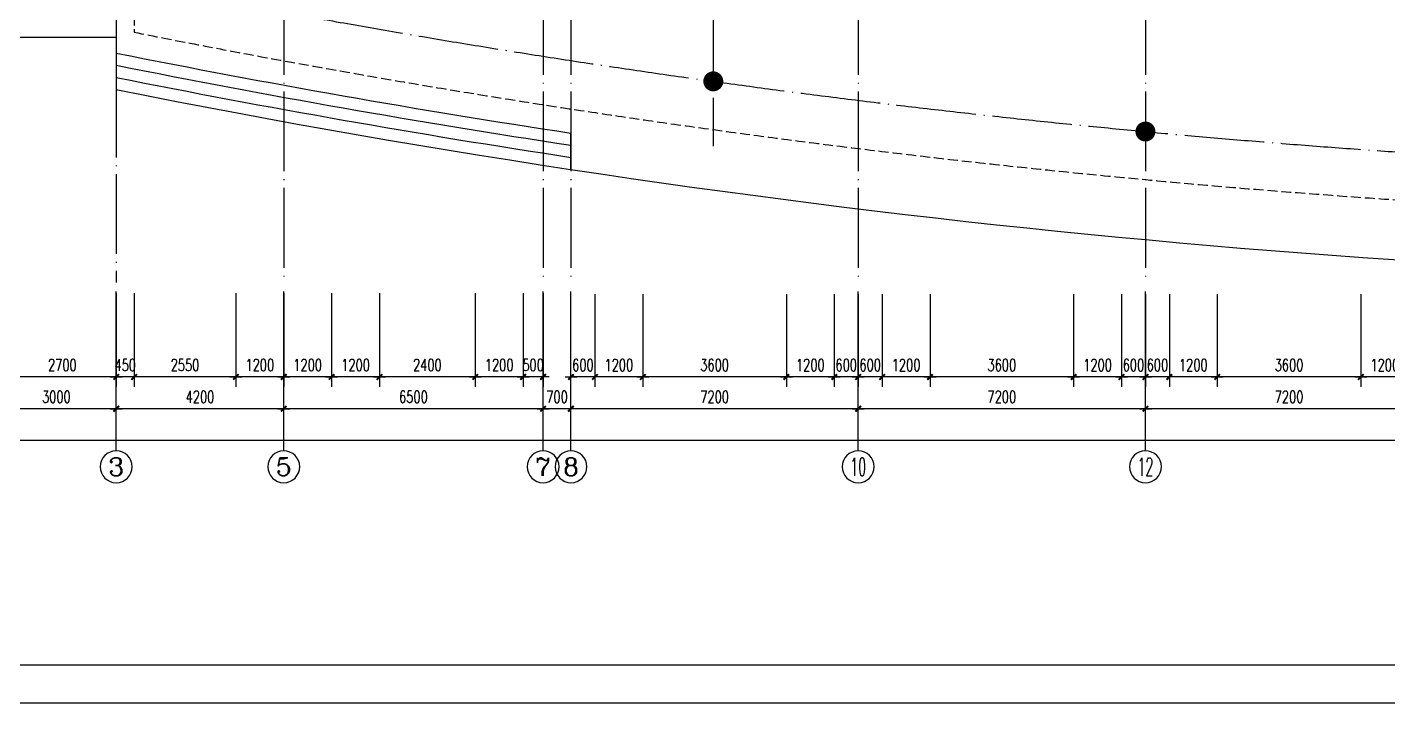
# Model space of a CAD drawing. Extents: x 165127 to 1058185, y 60808 to 144908.
# Drawn here: x 190247 to 224353, y 60808 to 77757 of the extents above; entities that cross this region are included whole.
import ezdxf
from ezdxf.enums import TextEntityAlignment as Align

# ---------------------------------------------------------------- set-up
doc = ezdxf.new("R2010")
doc.units = 0
doc.header["$LTSCALE"] = 1000
doc.linetypes.add('DASH', pattern=[0.35, 0.25, -0.1])
doc.linetypes.add('DOTE', pattern=[2.42, 2, -0.2, 0.02, -0.2])
doc.layers.get('0').update_dxf_attribs({"linetype": 'CONTINUOUS'})
doc.layers.get('DEFPOINTS').update_dxf_attribs({"linetype": 'CONTINUOUS'})
for name, color, linetype in [('AXIS', 3, 'CONTINUOUS'), ('AXIS_TEXT', 7, 'CONTINUOUS'), ('COLUMN', 7, 'CONTINUOUS'), ('DOTE', 1, 'DOTE'), ('GROUND', 3, 'CONTINUOUS'), ('PUB_DIM', 3, 'CONTINUOUS'), ('STAIR', 3, 'CONTINUOUS'), ('WINDOW', 2, 'CONTINUOUS')]:
    doc.layers.add(name, color=color, linetype=linetype)
doc.styles.add('COMPLEX', font='COMPLEX')
doc.styles.add('DIM_FONT', font='SIMPLEX.shx', dxfattribs={"width": 0.7})
doc.dimstyles.new('AXIS', dxfattribs={"dimtxt": 300, "dimasz": 1, "dimexe": 250, "dimexo": 300, "dimgap": 150, "dimtad": 1, "dimdec": 0, "dimdsep": 46, "dimtxsty": 'DIM_FONT', "dimblk": '_DIMX', "dimcen": 2.5, "dimse1": 1, "dimse2": 1, "dimclrt": 7, "dimadec": 0, "dimazin": 0, "dimtfac": 1, "dimtdec": 0, "dimtix": 1, "dimtmove": 2, "dimatfit": 3, "dimldrblk": '_DIMX', "dimfxl": 1, "dimarcsym": 0})
doc.dimstyles.new('DIMB', dxfattribs={"dimtxt": 300, "dimasz": 1, "dimexe": 250, "dimexo": 300, "dimgap": 150, "dimtad": 1, "dimdec": 0, "dimdsep": 46, "dimtxsty": 'DIM_FONT', "dimblk": '_DIMX', "dimcen": 2.5, "dimse2": 1, "dimclrt": 7, "dimadec": 0, "dimazin": 0, "dimtfac": 1, "dimtdec": 0, "dimtix": 1, "dimtmove": 2, "dimatfit": 3, "dimldrblk": '_DIMX', "dimfxl": 1, "dimarcsym": 0})
doc.dimstyles.new('DIMN', dxfattribs={"dimtxt": 300, "dimasz": 1, "dimexe": 250, "dimexo": 300, "dimgap": 150, "dimtad": 1, "dimdec": 0, "dimdsep": 46, "dimtxsty": 'DIM_FONT', "dimblk": '_DIMX', "dimcen": 2.5, "dimclrt": 7, "dimadec": 0, "dimazin": 0, "dimtfac": 1, "dimtdec": 0, "dimtix": 1, "dimtmove": 2, "dimatfit": 3, "dimldrblk": '_DIMX', "dimfxl": 1, "dimarcsym": 0})

# ---------------------------------------------------------------- blocks, each defined once
blk = doc.blocks.new('_YZH')
at = {"const_width": 0.5}
blk.add_lwpolyline([(-0.25, 0, 1), (0.25, 0, 1)], format="xyb", close=True, dxfattribs=at)
blk = doc.blocks.new('A$C34131D43')
at = {"color": 244}
for p in [(2500, 950), (37300, 950)]:
    blk.add_line(p, (159900, 950), dxfattribs=at)
at = {"color": 243}
for p in [(0, 0), (34800, 0)]:
    blk.add_line(p, (160900, 0), dxfattribs=at)
blk = doc.blocks.new('_AXISO')
blk.add_circle((0, 0), 0.5)
at = {"layer": 'AXIS_TEXT', "style": 'COMPLEX', "width": 1.041667}
blk.add_attdef('A', text='', height=0.56, dxfattribs=at).set_placement((-0.25, -0.28), (0.25, -0.28), align=Align.FIT)
blk = doc.blocks.new('_DIMX')
blk.add_line((-150, 0), (150, 0))
at = {"const_width": 50}
blk.add_lwpolyline([(-70, -70), (70, 70)], dxfattribs=at)
blk = doc.blocks.new('*D56')
at = {"color": 0, "linetype": 'ByBlock'}
blk.add_line((574993, 122777), (567795, 122777), dxfattribs=at)
at = {"layer": 'DEFPOINTS', "color": 0, "linetype": 'ByBlock'}
for p in [(567794, 124977), (574994, 124977), (567794, 122777)]:
    blk.add_point(p, dxfattribs=at)
at = {"color": 0, "linetype": 'ByBlock', "rotation": 180}
blk.add_blockref('_DIMX', (567794, 122777), dxfattribs=at)
at = {"color": 0, "linetype": 'ByBlock'}
blk.add_blockref('_DIMX', (574994, 122777), dxfattribs=at)
at = {"color": 7, "linetype": 'ByBlock', "insert": (571394, 123077), "char_height": 300, "attachment_point": 5, "style": 'DIM_FONT'}
blk.add_mtext('7200', dxfattribs=at)
blk = doc.blocks.new('*D57')
at = {"color": 0, "linetype": 'ByBlock'}
blk.add_line((567793, 122777), (560595, 122777), dxfattribs=at)
at = {"layer": 'DEFPOINTS', "color": 0, "linetype": 'ByBlock'}
for p in [(560594, 124977), (567794, 124977), (560594, 122777)]:
    blk.add_point(p, dxfattribs=at)
at = {"color": 0, "linetype": 'ByBlock', "rotation": 180}
blk.add_blockref('_DIMX', (560594, 122777), dxfattribs=at)
at = {"color": 0, "linetype": 'ByBlock'}
blk.add_blockref('_DIMX', (567794, 122777), dxfattribs=at)
at = {"color": 7, "linetype": 'ByBlock', "insert": (564194, 123077), "char_height": 300, "attachment_point": 5, "style": 'DIM_FONT'}
blk.add_mtext('7200', dxfattribs=at)
blk = doc.blocks.new('*D58')
at = {"color": 0, "linetype": 'ByBlock'}
blk.add_line((560593, 122777), (553395, 122777), dxfattribs=at)
at = {"layer": 'DEFPOINTS', "color": 0, "linetype": 'ByBlock'}
for p in [(553394, 124977), (560594, 124977), (553394, 122777)]:
    blk.add_point(p, dxfattribs=at)
at = {"color": 0, "linetype": 'ByBlock', "rotation": 180}
blk.add_blockref('_DIMX', (553394, 122777), dxfattribs=at)
at = {"color": 0, "linetype": 'ByBlock'}
blk.add_blockref('_DIMX', (560594, 122777), dxfattribs=at)
at = {"color": 7, "linetype": 'ByBlock', "insert": (556994, 123077), "char_height": 300, "attachment_point": 5, "style": 'DIM_FONT'}
blk.add_mtext('7200', dxfattribs=at)
blk = doc.blocks.new('*D59')
at = {"color": 0, "linetype": 'ByBlock'}
for p, q in [((552693, 121990), (552692, 121990)), ((553394, 121990), (552694, 121990)), ((553395, 121990), (553396, 121990))]:
    blk.add_line(p, q, dxfattribs=at)
at = {"layer": 'DEFPOINTS', "color": 0, "linetype": 'ByBlock'}
for p in [(552694, 124190), (553394, 124190), (552694, 121990)]:
    blk.add_point(p, dxfattribs=at)
at = {"color": 0, "linetype": 'ByBlock'}
blk.add_blockref('_DIMX', (552694, 121990), dxfattribs=at)
at = {"color": 0, "linetype": 'ByBlock', "rotation": 180}
blk.add_blockref('_DIMX', (553394, 121990), dxfattribs=at)
at = {"color": 7, "linetype": 'ByBlock', "insert": (553044, 122290), "char_height": 300, "attachment_point": 5, "style": 'DIM_FONT'}
blk.add_mtext('700', dxfattribs=at)
blk = doc.blocks.new('*D60')
at = {"color": 0, "linetype": 'ByBlock'}
blk.add_line((552693, 122777), (546195, 122777), dxfattribs=at)
at = {"layer": 'DEFPOINTS', "color": 0, "linetype": 'ByBlock'}
for p in [(546194, 124977), (552694, 124977), (546194, 122777)]:
    blk.add_point(p, dxfattribs=at)
at = {"color": 0, "linetype": 'ByBlock', "rotation": 180}
blk.add_blockref('_DIMX', (546194, 122777), dxfattribs=at)
at = {"color": 0, "linetype": 'ByBlock'}
blk.add_blockref('_DIMX', (552694, 122777), dxfattribs=at)
at = {"color": 7, "linetype": 'ByBlock', "insert": (549444, 123077), "char_height": 300, "attachment_point": 5, "style": 'DIM_FONT'}
blk.add_mtext('6500', dxfattribs=at)
blk = doc.blocks.new('*D61')
at = {"color": 0, "linetype": 'ByBlock'}
blk.add_line((546193, 122777), (541995, 122777), dxfattribs=at)
at = {"layer": 'DEFPOINTS', "color": 0, "linetype": 'ByBlock'}
for p in [(541994, 124977), (546194, 124977), (541994, 122777)]:
    blk.add_point(p, dxfattribs=at)
at = {"color": 0, "linetype": 'ByBlock', "rotation": 180}
blk.add_blockref('_DIMX', (541994, 122777), dxfattribs=at)
at = {"color": 0, "linetype": 'ByBlock'}
blk.add_blockref('_DIMX', (546194, 122777), dxfattribs=at)
at = {"color": 7, "linetype": 'ByBlock', "insert": (544094, 123077), "char_height": 300, "attachment_point": 5, "style": 'DIM_FONT'}
blk.add_mtext('4200', dxfattribs=at)
blk = doc.blocks.new('*D62')
at = {"color": 0, "linetype": 'ByBlock'}
blk.add_line((541993, 121990), (538995, 121990), dxfattribs=at)
at = {"layer": 'DEFPOINTS', "color": 0, "linetype": 'ByBlock'}
for p in [(538994, 124190), (541994, 124190), (538994, 121990)]:
    blk.add_point(p, dxfattribs=at)
at = {"color": 0, "linetype": 'ByBlock', "rotation": 180}
blk.add_blockref('_DIMX', (538994, 121990), dxfattribs=at)
at = {"color": 0, "linetype": 'ByBlock'}
blk.add_blockref('_DIMX', (541994, 121990), dxfattribs=at)
at = {"color": 7, "linetype": 'ByBlock', "insert": (540494, 122290), "char_height": 300, "attachment_point": 5, "style": 'DIM_FONT'}
blk.add_mtext('3000', dxfattribs=at)
blk = doc.blocks.new('*D64')
at = {"color": 0, "linetype": 'ByBlock'}
for p, q in [((527744, 124677), (527744, 121727)), ((654044, 124677), (654044, 121727)), ((654043, 121977), (527745, 121977))]:
    blk.add_line(p, q, dxfattribs=at)
at = {"layer": 'DEFPOINTS', "color": 0, "linetype": 'ByBlock'}
for p in [(527744, 124977), (654044, 124977), (527744, 121977)]:
    blk.add_point(p, dxfattribs=at)
at = {"color": 0, "linetype": 'ByBlock', "rotation": 180}
blk.add_blockref('_DIMX', (527744, 121977), dxfattribs=at)
at = {"color": 0, "linetype": 'ByBlock'}
blk.add_blockref('_DIMX', (654044, 121977), dxfattribs=at)
at = {"color": 7, "linetype": 'ByBlock', "insert": (590894, 122277), "char_height": 300, "attachment_point": 5, "style": 'DIM_FONT'}
blk.add_mtext('126300', dxfattribs=at)
blk = doc.blocks.new('*D148')
at = {"color": 0, "linetype": 'ByBlock'}
for p, q in [((552194, 125676), (552194, 123324)), ((552694, 125676), (552694, 123324)), ((552193, 123574), (552192, 123574)), ((552694, 123574), (552194, 123574)), ((552695, 123574), (552696, 123574))]:
    blk.add_line(p, q, dxfattribs=at)
at = {"layer": 'DEFPOINTS', "color": 0, "linetype": 'ByBlock'}
for p in [(552194, 125976), (552694, 125976), (552194, 123574)]:
    blk.add_point(p, dxfattribs=at)
at = {"color": 0, "linetype": 'ByBlock'}
blk.add_blockref('_DIMX', (552194, 123574), dxfattribs=at)
at = {"color": 0, "linetype": 'ByBlock', "rotation": 180}
blk.add_blockref('_DIMX', (552694, 123574), dxfattribs=at)
at = {"color": 7, "linetype": 'ByBlock', "insert": (552444, 123874), "char_height": 300, "attachment_point": 5, "style": 'DIM_FONT'}
blk.add_mtext('500', dxfattribs=at)
blk = doc.blocks.new('*D149')
at = {"color": 0, "linetype": 'ByBlock'}
for p, q in [((550994, 125676), (550994, 123324)), ((552194, 125676), (552194, 123324)), ((552193, 123574), (550995, 123574))]:
    blk.add_line(p, q, dxfattribs=at)
at = {"layer": 'DEFPOINTS', "color": 0, "linetype": 'ByBlock'}
for p in [(550994, 125976), (552194, 125976), (550994, 123574)]:
    blk.add_point(p, dxfattribs=at)
at = {"color": 0, "linetype": 'ByBlock', "rotation": 180}
blk.add_blockref('_DIMX', (550994, 123574), dxfattribs=at)
at = {"color": 0, "linetype": 'ByBlock'}
blk.add_blockref('_DIMX', (552194, 123574), dxfattribs=at)
at = {"color": 7, "linetype": 'ByBlock', "insert": (551594, 123874), "char_height": 300, "attachment_point": 5, "style": 'DIM_FONT'}
blk.add_mtext('1200', dxfattribs=at)
blk = doc.blocks.new('*D150')
at = {"color": 0, "linetype": 'ByBlock'}
for p, q in [((548594, 125676), (548594, 123324)), ((550994, 125676), (550994, 123324)), ((550993, 123574), (548595, 123574))]:
    blk.add_line(p, q, dxfattribs=at)
at = {"layer": 'DEFPOINTS', "color": 0, "linetype": 'ByBlock'}
for p in [(548594, 125976), (550994, 125976), (548594, 123574)]:
    blk.add_point(p, dxfattribs=at)
at = {"color": 0, "linetype": 'ByBlock', "rotation": 180}
blk.add_blockref('_DIMX', (548594, 123574), dxfattribs=at)
at = {"color": 0, "linetype": 'ByBlock'}
blk.add_blockref('_DIMX', (550994, 123574), dxfattribs=at)
at = {"color": 7, "linetype": 'ByBlock', "insert": (549794, 123874), "char_height": 300, "attachment_point": 5, "style": 'DIM_FONT'}
blk.add_mtext('2400', dxfattribs=at)
blk = doc.blocks.new('*D151')
at = {"color": 0, "linetype": 'ByBlock'}
for p, q in [((547394, 125676), (547394, 123324)), ((548594, 125676), (548594, 123324)), ((548593, 123574), (547395, 123574))]:
    blk.add_line(p, q, dxfattribs=at)
at = {"layer": 'DEFPOINTS', "color": 0, "linetype": 'ByBlock'}
for p in [(547394, 125976), (548594, 125976), (547394, 123574)]:
    blk.add_point(p, dxfattribs=at)
at = {"color": 0, "linetype": 'ByBlock', "rotation": 180}
blk.add_blockref('_DIMX', (547394, 123574), dxfattribs=at)
at = {"color": 0, "linetype": 'ByBlock'}
blk.add_blockref('_DIMX', (548594, 123574), dxfattribs=at)
at = {"color": 7, "linetype": 'ByBlock', "insert": (547994, 123874), "char_height": 300, "attachment_point": 5, "style": 'DIM_FONT'}
blk.add_mtext('1200', dxfattribs=at)
blk = doc.blocks.new('*D152')
at = {"color": 0, "linetype": 'ByBlock'}
for p, q in [((546194, 125676), (546194, 123324)), ((547394, 125676), (547394, 123324)), ((547393, 123574), (546195, 123574))]:
    blk.add_line(p, q, dxfattribs=at)
at = {"layer": 'DEFPOINTS', "color": 0, "linetype": 'ByBlock'}
for p in [(546194, 125976), (547394, 125976), (546194, 123574)]:
    blk.add_point(p, dxfattribs=at)
at = {"color": 0, "linetype": 'ByBlock', "rotation": 180}
blk.add_blockref('_DIMX', (546194, 123574), dxfattribs=at)
at = {"color": 0, "linetype": 'ByBlock'}
blk.add_blockref('_DIMX', (547394, 123574), dxfattribs=at)
at = {"color": 7, "linetype": 'ByBlock', "insert": (546794, 123874), "char_height": 300, "attachment_point": 5, "style": 'DIM_FONT'}
blk.add_mtext('1200', dxfattribs=at)
blk = doc.blocks.new('*D153')
at = {"color": 0, "linetype": 'ByBlock'}
for p, q in [((544994, 125676), (544994, 123324)), ((546194, 125676), (546194, 123324)), ((546193, 123574), (544995, 123574))]:
    blk.add_line(p, q, dxfattribs=at)
at = {"layer": 'DEFPOINTS', "color": 0, "linetype": 'ByBlock'}
for p in [(544994, 125976), (546194, 125976), (544994, 123574)]:
    blk.add_point(p, dxfattribs=at)
at = {"color": 0, "linetype": 'ByBlock', "rotation": 180}
blk.add_blockref('_DIMX', (544994, 123574), dxfattribs=at)
at = {"color": 0, "linetype": 'ByBlock'}
blk.add_blockref('_DIMX', (546194, 123574), dxfattribs=at)
at = {"color": 7, "linetype": 'ByBlock', "insert": (545594, 123874), "char_height": 300, "attachment_point": 5, "style": 'DIM_FONT'}
blk.add_mtext('1200', dxfattribs=at)
blk = doc.blocks.new('*D154')
at = {"color": 0, "linetype": 'ByBlock'}
for p, q in [((542444, 125676), (542444, 123324)), ((544994, 125676), (544994, 123324)), ((544993, 123574), (542445, 123574))]:
    blk.add_line(p, q, dxfattribs=at)
at = {"layer": 'DEFPOINTS', "color": 0, "linetype": 'ByBlock'}
for p in [(542444, 125976), (544994, 125976), (542444, 123574)]:
    blk.add_point(p, dxfattribs=at)
at = {"color": 0, "linetype": 'ByBlock', "rotation": 180}
blk.add_blockref('_DIMX', (542444, 123574), dxfattribs=at)
at = {"color": 0, "linetype": 'ByBlock'}
blk.add_blockref('_DIMX', (544994, 123574), dxfattribs=at)
at = {"color": 7, "linetype": 'ByBlock', "insert": (543719, 123874), "char_height": 300, "attachment_point": 5, "style": 'DIM_FONT'}
blk.add_mtext('2550', dxfattribs=at)
blk = doc.blocks.new('*D155')
at = {"color": 0, "linetype": 'ByBlock'}
for p, q in [((541994, 125676), (541994, 123324)), ((542444, 125676), (542444, 123324)), ((541993, 123574), (541992, 123574)), ((542444, 123574), (541994, 123574)), ((542445, 123574), (542446, 123574))]:
    blk.add_line(p, q, dxfattribs=at)
at = {"layer": 'DEFPOINTS', "color": 0, "linetype": 'ByBlock'}
for p in [(541994, 125976), (542444, 125976), (541994, 123574)]:
    blk.add_point(p, dxfattribs=at)
at = {"color": 0, "linetype": 'ByBlock'}
blk.add_blockref('_DIMX', (541994, 123574), dxfattribs=at)
at = {"color": 0, "linetype": 'ByBlock', "rotation": 180}
blk.add_blockref('_DIMX', (542444, 123574), dxfattribs=at)
at = {"color": 7, "linetype": 'ByBlock', "insert": (542219, 123874), "char_height": 300, "attachment_point": 5, "style": 'DIM_FONT'}
blk.add_mtext('450', dxfattribs=at)
blk = doc.blocks.new('*D156')
at = {"color": 0, "linetype": 'ByBlock'}
for p, q in [((539294, 125676), (539294, 123324)), ((541994, 125676), (541994, 123324)), ((541993, 123574), (539295, 123574))]:
    blk.add_line(p, q, dxfattribs=at)
at = {"layer": 'DEFPOINTS', "color": 0, "linetype": 'ByBlock'}
for p in [(539294, 125976), (541994, 125976), (539294, 123574)]:
    blk.add_point(p, dxfattribs=at)
at = {"color": 0, "linetype": 'ByBlock', "rotation": 180}
blk.add_blockref('_DIMX', (539294, 123574), dxfattribs=at)
at = {"color": 0, "linetype": 'ByBlock'}
blk.add_blockref('_DIMX', (541994, 123574), dxfattribs=at)
at = {"color": 7, "linetype": 'ByBlock', "insert": (540644, 123874), "char_height": 300, "attachment_point": 5, "style": 'DIM_FONT'}
blk.add_mtext('2700', dxfattribs=at)
blk = doc.blocks.new('*D159')
at = {"color": 0, "linetype": 'ByBlock'}
for p, q in [((573194, 125676), (573194, 123352)), ((574394, 125676), (574394, 123352)), ((574393, 123602), (573195, 123602))]:
    blk.add_line(p, q, dxfattribs=at)
at = {"layer": 'DEFPOINTS', "color": 0, "linetype": 'ByBlock'}
for p in [(573194, 125976), (574394, 125976), (573194, 123602)]:
    blk.add_point(p, dxfattribs=at)
at = {"color": 0, "linetype": 'ByBlock'}
for p, rotation in [((573194, 123602), 179.9999999999993), ((574394, 123602), 359.9999999999993)]:
    blk.add_blockref('_DIMX', p, dxfattribs=dict(at, rotation=rotation))
at = {"color": 7, "linetype": 'ByBlock', "insert": (573794, 123902), "char_height": 300, "attachment_point": 5, "style": 'DIM_FONT'}
blk.add_mtext('1200', dxfattribs=at)
blk = doc.blocks.new('*D160')
at = {"color": 0, "linetype": 'ByBlock'}
for p, q in [((569594, 125676), (569594, 123352)), ((573194, 125676), (573194, 123352)), ((573193, 123602), (569595, 123602))]:
    blk.add_line(p, q, dxfattribs=at)
at = {"layer": 'DEFPOINTS', "color": 0, "linetype": 'ByBlock'}
for p in [(569594, 125976), (573194, 125976), (569594, 123602)]:
    blk.add_point(p, dxfattribs=at)
at = {"color": 0, "linetype": 'ByBlock'}
for p, rotation in [((569594, 123602), 179.9999999999993), ((573194, 123602), 359.9999999999993)]:
    blk.add_blockref('_DIMX', p, dxfattribs=dict(at, rotation=rotation))
at = {"color": 7, "linetype": 'ByBlock', "insert": (571394, 123902), "char_height": 300, "attachment_point": 5, "style": 'DIM_FONT'}
blk.add_mtext('3600', dxfattribs=at)
blk = doc.blocks.new('*D161')
at = {"color": 0, "linetype": 'ByBlock'}
for p, q in [((568394, 125676), (568394, 123352)), ((569594, 125676), (569594, 123352)), ((569593, 123602), (568395, 123602))]:
    blk.add_line(p, q, dxfattribs=at)
at = {"layer": 'DEFPOINTS', "color": 0, "linetype": 'ByBlock'}
for p in [(568394, 125976), (569594, 125976), (568394, 123602)]:
    blk.add_point(p, dxfattribs=at)
at = {"color": 0, "linetype": 'ByBlock'}
for p, rotation in [((568394, 123602), 179.9999999999993), ((569594, 123602), 359.9999999999993)]:
    blk.add_blockref('_DIMX', p, dxfattribs=dict(at, rotation=rotation))
at = {"color": 7, "linetype": 'ByBlock', "insert": (568994, 123902), "char_height": 300, "attachment_point": 5, "style": 'DIM_FONT'}
blk.add_mtext('1200', dxfattribs=at)
blk = doc.blocks.new('*D162')
at = {"color": 0, "linetype": 'ByBlock'}
for p, q in [((567794, 125676), (567794, 123352)), ((568394, 125676), (568394, 123352)), ((567793, 123602), (567792, 123602)), ((568394, 123602), (567794, 123602)), ((568395, 123602), (568396, 123602))]:
    blk.add_line(p, q, dxfattribs=at)
at = {"layer": 'DEFPOINTS', "color": 0, "linetype": 'ByBlock'}
for p in [(567794, 125976), (568394, 125976), (567794, 123602)]:
    blk.add_point(p, dxfattribs=at)
at = {"color": 0, "linetype": 'ByBlock'}
for p, rotation in [((567794, 123602), 359.9999999999958), ((568394, 123602), 179.9999999999959)]:
    blk.add_blockref('_DIMX', p, dxfattribs=dict(at, rotation=rotation))
at = {"color": 7, "linetype": 'ByBlock', "insert": (568094, 123902), "char_height": 300, "attachment_point": 5, "style": 'DIM_FONT'}
blk.add_mtext('600', dxfattribs=at)
blk = doc.blocks.new('*D163')
at = {"color": 0, "linetype": 'ByBlock'}
for p, q in [((567194, 125676), (567194, 123352)), ((567794, 125676), (567794, 123352)), ((567193, 123602), (567192, 123602)), ((567794, 123602), (567194, 123602)), ((567795, 123602), (567796, 123602))]:
    blk.add_line(p, q, dxfattribs=at)
at = {"layer": 'DEFPOINTS', "color": 0, "linetype": 'ByBlock'}
for p in [(567194, 125976), (567794, 125976), (567194, 123602)]:
    blk.add_point(p, dxfattribs=at)
at = {"color": 0, "linetype": 'ByBlock'}
for p, rotation in [((567194, 123602), 359.9999999999986), ((567794, 123602), 179.9999999999986)]:
    blk.add_blockref('_DIMX', p, dxfattribs=dict(at, rotation=rotation))
at = {"color": 7, "linetype": 'ByBlock', "insert": (567494, 123902), "char_height": 300, "attachment_point": 5, "style": 'DIM_FONT'}
blk.add_mtext('600', dxfattribs=at)
blk = doc.blocks.new('*D164')
at = {"color": 0, "linetype": 'ByBlock'}
for p, q in [((565994, 125676), (565994, 123352)), ((567194, 125676), (567194, 123352)), ((567193, 123602), (565995, 123602))]:
    blk.add_line(p, q, dxfattribs=at)
at = {"layer": 'DEFPOINTS', "color": 0, "linetype": 'ByBlock'}
for p in [(565994, 125976), (567194, 125976), (565994, 123602)]:
    blk.add_point(p, dxfattribs=at)
at = {"color": 0, "linetype": 'ByBlock'}
for p, rotation in [((565994, 123602), 179.9999999999979), ((567194, 123602), 359.9999999999979)]:
    blk.add_blockref('_DIMX', p, dxfattribs=dict(at, rotation=rotation))
at = {"color": 7, "linetype": 'ByBlock', "insert": (566594, 123902), "char_height": 300, "attachment_point": 5, "style": 'DIM_FONT'}
blk.add_mtext('1200', dxfattribs=at)
blk = doc.blocks.new('*D165')
at = {"color": 0, "linetype": 'ByBlock'}
for p, q in [((562394, 125676), (562394, 123352)), ((565994, 125676), (565994, 123352)), ((565993, 123602), (562395, 123602))]:
    blk.add_line(p, q, dxfattribs=at)
at = {"layer": 'DEFPOINTS', "color": 0, "linetype": 'ByBlock'}
for p in [(562394, 125976), (565994, 125976), (562394, 123602)]:
    blk.add_point(p, dxfattribs=at)
at = {"color": 0, "linetype": 'ByBlock'}
for p, rotation in [((562394, 123602), 179.9999999999993), ((565994, 123602), 359.9999999999993)]:
    blk.add_blockref('_DIMX', p, dxfattribs=dict(at, rotation=rotation))
at = {"color": 7, "linetype": 'ByBlock', "insert": (564194, 123902), "char_height": 300, "attachment_point": 5, "style": 'DIM_FONT'}
blk.add_mtext('3600', dxfattribs=at)
blk = doc.blocks.new('*D166')
at = {"color": 0, "linetype": 'ByBlock'}
for p, q in [((561194, 125676), (561194, 123352)), ((562394, 125676), (562394, 123352)), ((562393, 123602), (561195, 123602))]:
    blk.add_line(p, q, dxfattribs=at)
at = {"layer": 'DEFPOINTS', "color": 0, "linetype": 'ByBlock'}
for p in [(561194, 125976), (562394, 125976), (561194, 123602)]:
    blk.add_point(p, dxfattribs=at)
at = {"color": 0, "linetype": 'ByBlock'}
for p, rotation in [((561194, 123602), 179.9999999999993), ((562394, 123602), 359.9999999999993)]:
    blk.add_blockref('_DIMX', p, dxfattribs=dict(at, rotation=rotation))
at = {"color": 7, "linetype": 'ByBlock', "insert": (561794, 123902), "char_height": 300, "attachment_point": 5, "style": 'DIM_FONT'}
blk.add_mtext('1200', dxfattribs=at)
blk = doc.blocks.new('*D167')
at = {"color": 0, "linetype": 'ByBlock'}
for p, q in [((560594, 125676), (560594, 123352)), ((561194, 125676), (561194, 123352)), ((560593, 123602), (560592, 123602)), ((561194, 123602), (560594, 123602)), ((561195, 123602), (561196, 123602))]:
    blk.add_line(p, q, dxfattribs=at)
at = {"layer": 'DEFPOINTS', "color": 0, "linetype": 'ByBlock'}
for p in [(560594, 125976), (561194, 125976), (560594, 123602)]:
    blk.add_point(p, dxfattribs=at)
at = {"color": 0, "linetype": 'ByBlock'}
for p, rotation in [((560594, 123602), 359.9999999999986), ((561194, 123602), 179.9999999999986)]:
    blk.add_blockref('_DIMX', p, dxfattribs=dict(at, rotation=rotation))
at = {"color": 7, "linetype": 'ByBlock', "insert": (560894, 123902), "char_height": 300, "attachment_point": 5, "style": 'DIM_FONT'}
blk.add_mtext('600', dxfattribs=at)
blk = doc.blocks.new('*D168')
at = {"color": 0, "linetype": 'ByBlock'}
for p, q in [((559994, 125676), (559994, 123352)), ((560594, 125676), (560594, 123352)), ((559993, 123602), (559992, 123602)), ((560594, 123602), (559994, 123602)), ((560595, 123602), (560596, 123602))]:
    blk.add_line(p, q, dxfattribs=at)
at = {"layer": 'DEFPOINTS', "color": 0, "linetype": 'ByBlock'}
for p in [(559994, 125976), (560594, 125976), (559994, 123602)]:
    blk.add_point(p, dxfattribs=at)
at = {"color": 0, "linetype": 'ByBlock'}
for p, rotation in [((559994, 123602), 359.9999999999986), ((560594, 123602), 179.9999999999986)]:
    blk.add_blockref('_DIMX', p, dxfattribs=dict(at, rotation=rotation))
at = {"color": 7, "linetype": 'ByBlock', "insert": (560294, 123902), "char_height": 300, "attachment_point": 5, "style": 'DIM_FONT'}
blk.add_mtext('600', dxfattribs=at)
blk = doc.blocks.new('*D169')
at = {"color": 0, "linetype": 'ByBlock'}
for p, q in [((558794, 125676), (558794, 123352)), ((559994, 125676), (559994, 123352)), ((559993, 123602), (558795, 123602))]:
    blk.add_line(p, q, dxfattribs=at)
at = {"layer": 'DEFPOINTS', "color": 0, "linetype": 'ByBlock'}
for p in [(558794, 125976), (559994, 125976), (558794, 123602)]:
    blk.add_point(p, dxfattribs=at)
at = {"color": 0, "linetype": 'ByBlock'}
for p, rotation in [((558794, 123602), 179.9999999999993), ((559994, 123602), 359.9999999999993)]:
    blk.add_blockref('_DIMX', p, dxfattribs=dict(at, rotation=rotation))
at = {"color": 7, "linetype": 'ByBlock', "insert": (559394, 123902), "char_height": 300, "attachment_point": 5, "style": 'DIM_FONT'}
blk.add_mtext('1200', dxfattribs=at)
blk = doc.blocks.new('*D170')
at = {"color": 0, "linetype": 'ByBlock'}
for p, q in [((555194, 125676), (555194, 123352)), ((558794, 125676), (558794, 123352)), ((558793, 123602), (555195, 123602))]:
    blk.add_line(p, q, dxfattribs=at)
at = {"layer": 'DEFPOINTS', "color": 0, "linetype": 'ByBlock'}
for p in [(555194, 125976), (558794, 125976), (555194, 123602)]:
    blk.add_point(p, dxfattribs=at)
at = {"color": 0, "linetype": 'ByBlock'}
for p, rotation in [((555194, 123602), 179.9999999999998), ((558794, 123602), 359.9999999999998)]:
    blk.add_blockref('_DIMX', p, dxfattribs=dict(at, rotation=rotation))
at = {"color": 7, "linetype": 'ByBlock', "insert": (556994, 123902), "char_height": 300, "attachment_point": 5, "style": 'DIM_FONT'}
blk.add_mtext('3600', dxfattribs=at)
blk = doc.blocks.new('*D171')
at = {"color": 0, "linetype": 'ByBlock'}
for p, q in [((553994, 125676), (553994, 123352)), ((555194, 125676), (555194, 123352)), ((555193, 123602), (553995, 123602))]:
    blk.add_line(p, q, dxfattribs=at)
at = {"layer": 'DEFPOINTS', "color": 0, "linetype": 'ByBlock'}
for p in [(553994, 125976), (555194, 125976), (553994, 123602)]:
    blk.add_point(p, dxfattribs=at)
at = {"color": 0, "linetype": 'ByBlock'}
for p, rotation in [((553994, 123602), 179.9999999999993), ((555194, 123602), 359.9999999999993)]:
    blk.add_blockref('_DIMX', p, dxfattribs=dict(at, rotation=rotation))
at = {"color": 7, "linetype": 'ByBlock', "insert": (554594, 123902), "char_height": 300, "attachment_point": 5, "style": 'DIM_FONT'}
blk.add_mtext('1200', dxfattribs=at)
blk = doc.blocks.new('*D172')
at = {"color": 0, "linetype": 'ByBlock'}
for p, q in [((553994, 125676), (553994, 123352)), ((553393, 123602), (553392, 123602)), ((553994, 123602), (553394, 123602)), ((553995, 123602), (553996, 123602))]:
    blk.add_line(p, q, dxfattribs=at)
at = {"layer": 'DEFPOINTS', "color": 0, "linetype": 'ByBlock'}
for p in [(553394, 125976), (553994, 125976), (553394, 123602)]:
    blk.add_point(p, dxfattribs=at)
at = {"color": 0, "linetype": 'ByBlock'}
for p, rotation in [((553394, 123602), 359.9999999999958), ((553994, 123602), 179.9999999999959)]:
    blk.add_blockref('_DIMX', p, dxfattribs=dict(at, rotation=rotation))
at = {"color": 7, "linetype": 'ByBlock', "insert": (553694, 123902), "char_height": 300, "attachment_point": 5, "style": 'DIM_FONT'}
blk.add_mtext('600', dxfattribs=at)

msp = doc.modelspace()

# ---------------------------------------------------------------- linework, layer by layer
at = {"layer": 'AXIS'}
for p, q in [((192478.4, 67129.8), (192478.4, 71129.8)), ((196678.4, 67129.8), (196678.4, 71129.8)), ((203178.4, 67129.8), (203178.4, 71129.8)), ((203878.4, 67129.8), (203878.4, 71129.8)), ((211078.4, 67129.8), (211078.4, 71129.8)), ((218278.4, 67129.8), (218278.4, 71129.8))]:
    msp.add_line(p, q, dxfattribs=at)
at = {"layer": 'DOTE'}
for p, q in [((192478.4, 139407.6), (192478.4, 71351.8)), ((196678.4, 95503.1), (196678.4, 71351.8)), ((203178.4, 95503.1), (203178.4, 71351.8)), ((203878.4, 95503.1), (203878.4, 71351.8)), ((211078.4, 95503.1), (211078.4, 71351.8)), ((218278.4, 95503.1), (218278.4, 71351.8)), ((207445.4, 78403.1), (207445.4, 74773.3))]:
    msp.add_line(p, q, dxfattribs=at)
msp.add_lwpolyline([(192928.4, 78853.1, 0.0987885), (289828.4, 78823.2)], format="xyb", dxfattribs=at)
at = {"layer": 'GROUND'}
msp.add_line((177328.4, 77503.1), (192478.4, 77503.1), dxfattribs=at)
at = {"layer": 'STAIR'}
for p, q in [((192478.4, 78403.1), (192478.4, 76189.6)), ((203878.4, 74188.1), (203878.4, 75098.4))]:
    msp.add_line(p, q, dxfattribs=at)
at = {"layer": 'STAIR', "linetype": 'DASH'}
msp.add_line((192928.4, 78403.1), (192928.4, 77629.5), dxfattribs=at)
msp.add_lwpolyline([(192928.4, 77629.5, 0.0983028), (289828.4, 77599.7)], format="xyb", dxfattribs=at)
at = {"layer": 'STAIR'}
for radius, start, end in [(249414, 258.6758, 261.33522), (249714, 258.689584, 261.34571), (250014, 258.703335, 261.356174), (250314, 258.717052, 281.247939)]:
    msp.add_arc((241453.4, 321665.8), radius, start, end, dxfattribs=at)

# ---------------------------------------------------------------- block references
at = {"layer": 'AXIS'}
ref = msp.add_blockref('_AXISO', (192478.4, 66729.8), dxfattribs=dict(at, xscale=-800, yscale=800, zscale=800, rotation=180))
ref.add_attrib('A', '3', dxfattribs={"layer": 'AXIS_TEXT', "height": 448, "style": 'COMPLEX', "width": 1.339286}).set_placement((192278.4, 66505.8), (192678.4, 66505.8), align=Align.FIT)
ref = msp.add_blockref('_AXISO', (196678.4, 66729.8), dxfattribs=dict(at, xscale=-800, yscale=800, zscale=800, rotation=180))
ref.add_attrib('A', '5', dxfattribs={"layer": 'AXIS_TEXT', "height": 448, "style": 'COMPLEX', "width": 1.339286}).set_placement((196478.4, 66505.8), (196878.4, 66505.8), align=Align.FIT)
ref = msp.add_blockref('_AXISO', (203178.4, 66729.8), dxfattribs=dict(at, xscale=-800, yscale=800, zscale=800, rotation=180))
ref.add_attrib('A', '7', dxfattribs={"layer": 'AXIS_TEXT', "height": 448, "style": 'COMPLEX', "width": 1.339286}).set_placement((202978.4, 66505.8), (203378.4, 66505.8), align=Align.FIT)
ref = msp.add_blockref('_AXISO', (203878.4, 66729.8), dxfattribs=dict(at, xscale=-800, yscale=800, zscale=800, rotation=180))
ref.add_attrib('A', '8', dxfattribs={"layer": 'AXIS_TEXT', "height": 448, "style": 'COMPLEX', "width": 1.339286}).set_placement((203678.4, 66505.8), (204078.4, 66505.8), align=Align.FIT)
ref = msp.add_blockref('_AXISO', (211078.4, 66729.8), dxfattribs=dict(at, xscale=-800, yscale=800, zscale=800, rotation=180))
ref.add_attrib('A', '10', dxfattribs={"layer": 'AXIS_TEXT', "height": 448, "style": 'COMPLEX', "width": 0.646552}).set_placement((210878.4, 66505.8), (211278.4, 66505.8), align=Align.FIT)
ref = msp.add_blockref('_AXISO', (218278.4, 66729.8), dxfattribs=dict(at, xscale=-800, yscale=800, zscale=800, rotation=180))
ref.add_attrib('A', '12', dxfattribs={"layer": 'AXIS_TEXT', "height": 448, "style": 'COMPLEX', "width": 0.646552}).set_placement((218078.4, 66505.8), (218478.4, 66505.8), align=Align.FIT)
at = {"layer": 'COLUMN', "xscale": 500, "yscale": 500, "zscale": 500}
for p in [(207445.4, 76398.3), (218278.4, 75138.7)]:
    msp.add_blockref('_YZH', p, dxfattribs=at)
at = {"layer": 'WINDOW'}
msp.add_blockref('A$C34131D43', (165127, 60808.1), dxfattribs=at)

# ---------------------------------------------------------------- dimensions: what is measured, and where the dimension line sits
at = {"layer": 'AXIS'}
dim = msp.add_aligned_dim(p1=(304528.4, 70384.9), p2=(178228.4, 70384.9), distance=3000, dimstyle='DIMN', dxfattribs=at)
dim.commit()
dim.dimension.update_dxf_attribs({"geometry": '*D64', "text_midpoint": (241378.4, 67684.9), "insert": (-349515.7, -54591.7)})
for base, p1, p2, picture, middle, set_off in [((189478.4, 68184.9), (192478.4, 70384.9), (189478.4, 70384.9), '*D62', (190978.4, 68484.9), (-349515.7, -53805.4)), ((192478.4, 68184.9), (196678.4, 70384.9), (192478.4, 70384.9), '*D61', (194578.4, 68484.9), (-349515.7, -54591.7)), ((196678.4, 68184.9), (203178.4, 70384.9), (196678.4, 70384.9), '*D60', (199928.4, 68484.9), (-349515.7, -54591.7)), ((203178.4, 68184.9), (203878.4, 70384.9), (203178.4, 70384.9), '*D59', (203528.4, 68484.9), (-349515.7, -53805.4)), ((203878.4, 68184.9), (211078.4, 70384.9), (203878.4, 70384.9), '*D58', (207478.4, 68484.9), (-349515.7, -54591.7)), ((211078.4, 68184.9), (218278.4, 70384.9), (211078.4, 70384.9), '*D57', (214678.4, 68484.9), (-349515.7, -54591.7)), ((218278.4, 68184.9), (225478.4, 70384.9), (218278.4, 70384.9), '*D56', (221878.4, 68484.9), (-349515.7, -54591.7))]:
    dim = msp.add_linear_dim(base=base, p1=p1, p2=p2, angle=180, dimstyle='AXIS', dxfattribs=at)
    dim.commit()
    dim.dimension.update_dxf_attribs({"geometry": picture, "text_midpoint": middle, "insert": set_off})
at = {"layer": 'PUB_DIM'}
for p1, p2, distance, dimstyle, picture, middle, set_off in [((192478.4, 71384.4), (189778.4, 71384.4), 2402.5, 'DIMN', '*D156', (191128.4, 69281.9), (-349515.7, -54591.7)), ((192928.4, 71384.4), (192478.4, 71384.4), 2402.5, 'DIMN', '*D155', (192703.4, 69281.9), (-349515.7, -54591.7)), ((195478.2, 71384.4), (192928.4, 71384.4), 2402.5, 'DIMN', '*D154', (194203.3, 69281.9), (-349515.7, -54591.7)), ((196678.4, 71384.4), (195478.2, 71384.4), 2402.5, 'DIMN', '*D153', (196078.3, 69281.9), (-349515.7, -54591.7)), ((197878.4, 71384.4), (196678.4, 71384.4), 2402.5, 'DIMN', '*D152', (197278.4, 69281.9), (-349515.7, -54591.7)), ((199078.4, 71384.4), (197878.4, 71384.4), 2402.5, 'DIMN', '*D151', (198478.4, 69281.9), (-349515.7, -54591.7)), ((201478.4, 71384.4), (199078.4, 71384.4), 2402.5, 'DIMN', '*D150', (200278.4, 69281.9), (-349515.7, -54591.7)), ((202678.4, 71384.4), (201478.4, 71384.4), 2402.5, 'DIMN', '*D149', (202078.4, 69281.9), (-349515.7, -54591.7)), ((203178.4, 71384.4), (202678.4, 71384.4), 2402.5, 'DIMN', '*D148', (202928.4, 69281.9), (-349515.7, -54591.7)), ((204478.4, 71355.5), (203878.4, 71355.5), 2373.7, 'DIMB', '*D172', (204178.4, 69281.9), (-349515.7, -54620.5)), ((205678.4, 71355.5), (204478.4, 71355.5), 2373.7, 'DIMN', '*D171', (205078.4, 69281.9), (-349515.7, -54620.5)), ((209278.4, 71355.5), (205678.4, 71355.5), 2373.7, 'DIMN', '*D170', (207478.4, 69281.9), (-349515.7, -54620.5)), ((210478.4, 71355.5), (209278.4, 71355.5), 2373.7, 'DIMN', '*D169', (209878.4, 69281.9), (-349515.7, -54620.5)), ((211078.4, 71355.5), (210478.4, 71355.5), 2373.7, 'DIMN', '*D168', (210778.4, 69281.9), (-349515.7, -54620.5)), ((211678.4, 71355.5), (211078.4, 71355.5), 2373.7, 'DIMN', '*D167', (211378.4, 69281.9), (-349515.7, -54620.5)), ((212878.4, 71355.5), (211678.4, 71355.5), 2373.7, 'DIMN', '*D166', (212278.4, 69281.9), (-349515.7, -54620.5)), ((216478.4, 71355.5), (212878.4, 71355.5), 2373.7, 'DIMN', '*D165', (214678.4, 69281.9), (-349515.7, -54620.5)), ((217678.4, 71355.5), (216478.4, 71355.5), 2373.7, 'DIMN', '*D164', (217078.4, 69281.9), (-349515.7, -54620.5)), ((218278.4, 71355.5), (217678.4, 71355.5), 2373.7, 'DIMN', '*D163', (217978.4, 69281.9), (-349515.7, -54620.5)), ((218878.4, 71355.5), (218278.4, 71355.5), 2373.7, 'DIMN', '*D162', (218578.4, 69281.9), (-349515.7, -54620.5)), ((220078.4, 71355.5), (218878.4, 71355.5), 2373.7, 'DIMN', '*D161', (219478.4, 69281.9), (-349515.7, -54620.5)), ((223678.4, 71355.5), (220078.4, 71355.5), 2373.7, 'DIMN', '*D160', (221878.4, 69281.9), (-349515.7, -54620.5)), ((224878.4, 71355.5), (223678.4, 71355.5), 2373.7, 'DIMN', '*D159', (224278.4, 69281.9), (-349515.7, -54620.5))]:
    dim = msp.add_aligned_dim(p1=p1, p2=p2, distance=distance, dimstyle=dimstyle, dxfattribs=at)
    dim.commit()
    dim.dimension.update_dxf_attribs({"geometry": picture, "text_midpoint": middle, "insert": set_off})

doc.saveas('drawing.dxf')
